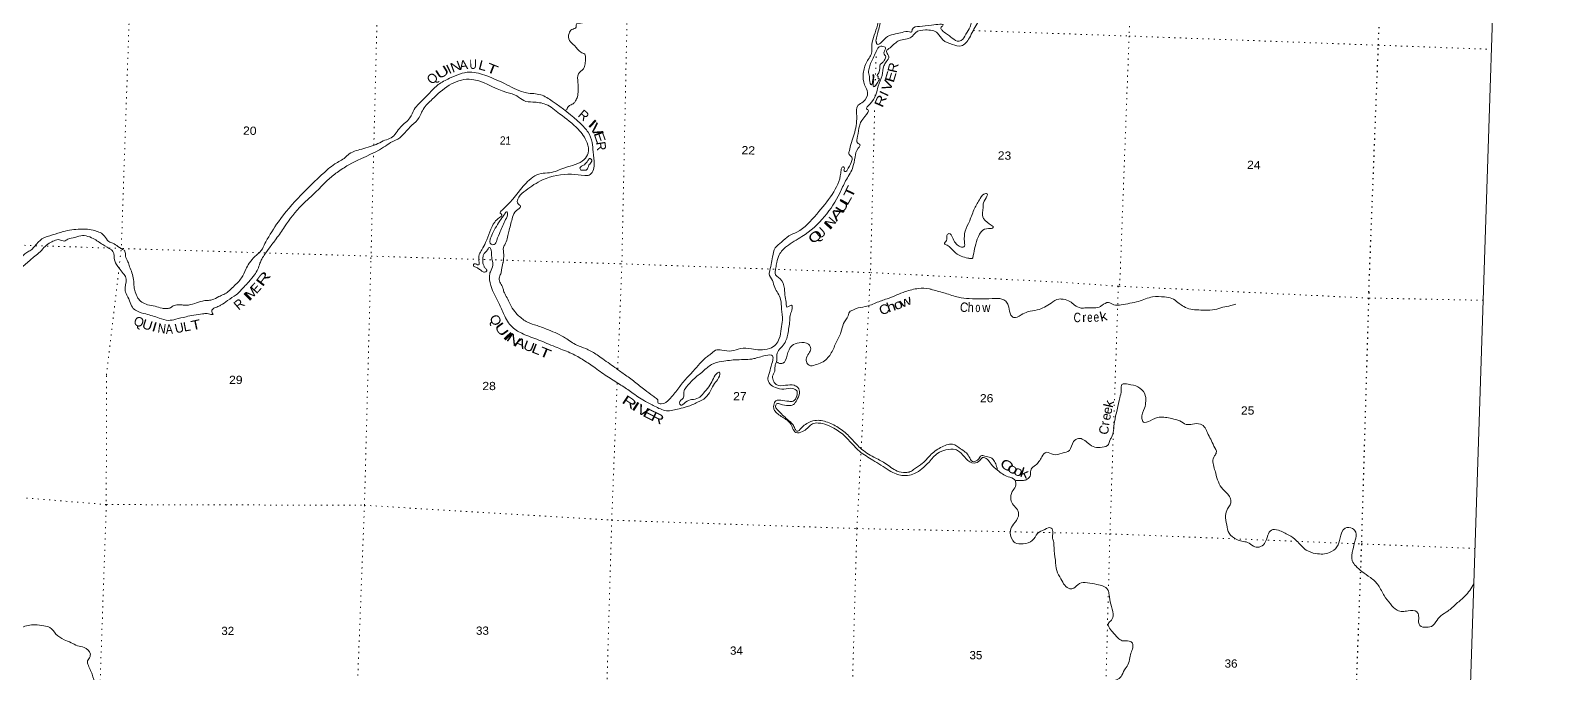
# Model space of a CAD drawing. Header units: feet. Extents: x -845745 to -745759, y -170898 to 15581.
# Drawn here: x -778136 to -745759, y -41507 to -27878 of the extents above; entities that cross this region are included whole.
import ezdxf
from ezdxf.enums import TextEntityAlignment as Align

# ---------------------------------------------------------------- set-up
doc = ezdxf.new("R2010")
doc.units = ezdxf.units.FT
doc.header["$LTSCALE"] = 80
doc.linetypes.add('DOTTED', pattern=[1.5, 0.3, -1.2])
for name, color, linetype, lineweight in [('39', 7, 'Continuous', 13), ('4', 7, 'Continuous', 13), ('6', 7, 'DOTTED', 25), ('7', 7, 'DOTTED', 13)]:
    doc.layers.add(name, color=color, linetype=linetype, lineweight=lineweight)
doc.layers.add('41', color=7, linetype='Continuous')

msp = doc.modelspace()

# ---------------------------------------------------------------- linework, layer by layer
at = {"layer": '39'}
msp.add_lwpolyline([(-773210.3, -32511.5), (-773266.84, -32584.52), (-773325.3, -32639.89)], dxfattribs=at)
for points in [[(-764265.87, -23213.97), (-764290.51, -23385.81), (-764271.44, -23498.62), (-764318, -23589.67), (-764378.6, -23680.35), (-764438.42, -23817.18), (-764509.56, -23851.43), (-764602.37, -23871.07), (-764663.53, -23907.58), (-764671.9, -23995.61), (-764697.82, -24215.56), (-764695.86, -24368.03), (-764716.83, -24477.8), (-764716.42, -24688.4), (-764741.04, -24784.03), (-764779.21, -24861.25), (-764790.64, -24989.32), (-764878.4, -25045.19), (-764917.62, -25086.29), (-764917.16, -25144.46), (-764943.57, -25232.02), (-764961.28, -25369.95), (-764920.64, -25501.38), (-764842.81, -25667.87), (-764802.79, -25747.13), (-764879.37, -25835.39), (-765009.42, -25972.39), (-765274.15, -26194.13), (-765291.49, -26318.03), (-765266.76, -26368.82), (-765342.46, -26499.21), (-765426.29, -26633.41), (-765486.05, -26768.24), (-765566.59, -26854.39), (-765564.31, -26994.84), (-765574.52, -27076.81), (-765595.71, -27194.59), (-765657.62, -27259.16), (-765699.54, -27326.26), (-765751.99, -27336.92), (-765791.66, -27319.84), (-765814.57, -27351.34), (-765859.32, -27374.24), (-765927.19, -27436.65), (-765984.96, -27421.1), (-766037.97, -27377.6), (-766076.15, -27304.4), (-766130.21, -27224.78), (-766178.33, -27223.52), (-766197.71, -27273.16), (-766246.58, -27299.96), (-766281.89, -27345.17), (-766282.07, -27427.4), (-766300.19, -27505.14), (-766323.79, -27562.69), (-766311.3, -27621.18), (-766326.83, -27676.93), (-766450.36, -27719.84), (-766539.33, -27745.6), (-766547, -27807.58), (-766634.6, -27857.44), (-766694.93, -27938.1), (-766686.96, -28090.74), (-766579.46, -28197.83), (-766442.79, -28339.78), (-766361.6, -28380.01), (-766342, -28472.78), (-766355.01, -28584.75), (-766389.92, -28690.14), (-766493.1, -28797.76), (-766506.03, -28981.94), (-766502.71, -29158.53), (-766516.04, -29282.53), (-766558.49, -29369.67), (-766593.9, -29418.89), (-766669.32, -29463.05), (-766724.73, -29509.74), (-766735.5, -29537.54), (-766774.15, -29577.95)], [(-753431.04, -23121.37), (-753529.44, -23275.24), (-753704.32, -23362.95), (-753867.88, -23326.59), (-753987.08, -23357.58), (-754074.11, -23461.61), (-754155.4, -23575.82), (-754178.28, -23681.52), (-754465, -23900.68), (-754701.08, -23950.69), (-754873.08, -23930.16), (-754902.09, -23889.29), (-754874.74, -23841.86), (-754947.91, -23801.85), (-755081.09, -23830.47), (-755242.45, -23862.36), (-755412.92, -24010.35), (-755558.9, -24142.93), (-755621.13, -24219.52), (-756024.89, -24463.71), (-756189.91, -24557.69), (-756463.41, -24656.86), (-756685.88, -24723.26), (-756873.3, -24754.48), (-756901.39, -24829.96), (-756971.97, -25145.01), (-756979.77, -25287.2), (-756921.16, -25497.32), (-756909.02, -25644.05), (-756843.06, -25804.21), (-756820.49, -25860.96), (-756799.54, -25827.41), (-756775.72, -25761.84), (-756760.78, -25728.14), (-756725.06, -25743.11), (-756738.02, -25853.08), (-756729.86, -25923.49), (-756727.29, -25977.71), (-756780.86, -26030.46), (-756784.23, -26156.73), (-756858.88, -26323.26), (-757014.37, -26662.17), (-757416.95, -27012.69), (-757590.2, -27114.47), (-757899.69, -27435.33), (-757949.79, -27508.23), (-757954.03, -27592.36), (-758032.22, -27740.74), (-758190.49, -28033.45), (-758365.55, -28203.37), (-758549.32, -28172.51), (-758753.43, -28076.94), (-758866.03, -27935.61), (-759118.96, -27864.84), (-759337.26, -27925.33), (-759423.97, -28017.34), (-759680.74, -28090.87), (-759875.37, -28242.23), (-759949.68, -28320.52), (-759934.93, -28369.04), (-759900.54, -28434.12), (-759955.55, -28540.99), (-760006.07, -28629.93), (-760043.54, -28831.52), (-760125.81, -29058.02), (-760306.64, -29444.4), (-760369.51, -29545.05), (-760347.78, -29557.65), (-760409.87, -29704.45), (-760527.59, -29905.96), (-760563.48, -30123.63), (-760561.36, -30270.1), (-760539.62, -30282.7), (-760513.88, -30295.41), (-760552.1, -30374.64), (-760619.22, -30559.41), (-760675.96, -30806.63), (-760819.45, -31071.64), (-760942.67, -31329.16), (-761264.83, -31824.18), (-761747.74, -32252.83), (-762074.29, -32460.93), (-762227.46, -32637.44), (-762280.06, -32804.54), (-762303.16, -32918.26), (-762318.58, -33013.88)], [(-762439.27, -33009.77), (-762369.04, -32679.88), (-762313.95, -32494.79), (-762184.22, -32369.81), (-762024.26, -32239.61), (-761855.55, -32157.76), (-761434.02, -31773.64), (-760923.39, -30906.48), (-760900.36, -30794.76), (-760877.61, -30769.28), (-760848.01, -30788.1), (-760851.89, -30858.2), (-760836.17, -30870.64), (-760762.07, -30800.37), (-760685.46, -30635.9), (-760685.65, -30567.71), (-760744.31, -30510.02), (-760744.55, -30443.83), (-760636.49, -30077.61), (-760584.3, -29699.9), (-760554, -29466.03), (-760447.71, -29392.59), (-760354.21, -29196.47), (-760416, -29030.4), (-760443.68, -28789), (-760368.9, -28542.25), (-760262.94, -28330.41), (-760260.89, -28178.03), (-760211.45, -27978.76), (-760143.58, -27765.92), (-760057.39, -27467.33), (-759889.92, -27130.73), (-759790.73, -26946.79), (-759674.77, -26811.43), (-759429.24, -26557.1), (-759338.03, -26447.16), (-759298.28, -26386.02), (-759281.25, -26424.57), (-759334.26, -26531.49), (-759471.85, -26650.25), (-759656.37, -26874.08), (-759812.19, -27074.6), (-759987.99, -27423.01), (-760072.32, -27651.45), (-760097.9, -27783.16), (-760133.6, -27918.61), (-760162.82, -28036.18), (-760161.95, -28154.54), (-760146.34, -28170.99), (-760081.49, -28146.61), (-759927.27, -28006.22), (-759757.26, -27950.49), (-759617.95, -27918.02), (-759461.14, -27906.06), (-759423.2, -27913.06), (-759403.56, -27853.41), (-759247.36, -27789.29), (-758991.82, -27761.85), (-758753.34, -27772.08), (-758796.78, -27821.09), (-758768.09, -27873.98), (-758589.16, -28011.02), (-758449.1, -28100.92), (-758362.51, -28089.13), (-758262.64, -27955.35), (-758174.33, -27803.22), (-758139.1, -27685.81), (-758133.81, -27637.81), (-758159.5, -27623.1), (-758183.08, -27604.44), (-758058.19, -27435.21), (-757879.79, -27215.23), (-757810.37, -27094.69), (-757795.17, -26900.54), (-757817.68, -26841.79), (-757767.48, -26764.88), (-757685.2, -26688.8), (-757602.59, -26751.13), (-757597.86, -26799.39), (-757638.2, -26882.57), (-757649.34, -26924.4), (-757519.53, -26871.63), (-757380.74, -26782.98), (-757311.69, -26676.48), (-757135.69, -26546.69), (-756964.02, -26278.4), (-756950.59, -25999.97), (-757033.67, -25729.05), (-757085.28, -25406.8), (-757115.93, -25201.42), (-757069.94, -24905.79), (-756968.84, -24725.91), (-756834.25, -24568.97), (-756847.41, -24460.32), (-756855.35, -24381.89), (-756841.59, -24241.86), (-756822.25, -24118.01)], [(-760287.6, -28578.46), (-760176.78, -28334.66), (-760073.17, -28211.01), (-760025.16, -28216.27), (-759979.47, -28233.5), (-759972.25, -28263.78), (-760000.13, -28331.24), (-760003.36, -28377.29), (-759972.35, -28418.21), (-759988.46, -28496.01), (-760030.11, -28553.09), (-760083.52, -28599.83), (-760116.34, -28777.47), (-760146.06, -28838.87), (-760128.34, -28851.37), (-760131.41, -28891.4), (-760103.5, -28898.15), (-760137.55, -28971.47), (-760185.8, -29050.44), (-760228.49, -29071.39), (-760235.23, -29023.07), (-760222.7, -28929.14), (-760220.83, -28858.99), (-760225.62, -28812.73), (-760229.63, -28812.63), (-760236.77, -28854.56), (-760242.8, -28930.62), (-760254.8, -29004.51), (-760271.64, -29034.16), (-760294.9, -29003.47), (-760313.01, -28854.58), (-760332.13, -28743.77), (-760302.97, -28628.2), (-760287.6, -28578.46)], [(-773210.3, -32511.5), (-773134.83, -32365.13), (-772870.74, -31940.8), (-772392.17, -31373.65), (-771809.55, -30817.23), (-771672.29, -30710.5), (-771447.9, -30571.94), (-771394.38, -30521.19), (-771098.08, -30394.54), (-770753.87, -30277.16), (-770605.54, -30206.82), (-770475.83, -30158.05), (-770273.05, -29926.67), (-770075.29, -29733.27), (-769982.22, -29553.18), (-769771.41, -29322.01), (-769472.64, -29026.95), (-769236.32, -28892.72), (-768803.47, -28761.6), (-768442.49, -28843.21), (-768016.06, -29028.82), (-767597.34, -29202.19), (-767297.45, -29242.1), (-767050.29, -29378.91), (-766448.99, -29853.88), (-766291.33, -30036.49), (-766202.81, -30253.4), (-766184.14, -30456.46), (-766159.15, -30723.86), (-766269.44, -30947.62), (-766361.88, -30953.23), (-766642.15, -30929.88), (-767255.24, -31048.27), (-767614.36, -31273.57), (-767760.55, -31414.17), (-767790.33, -31477.57), (-767791.82, -31533.69), (-767725.68, -31611.63), (-767812.29, -31699.62), (-767894.33, -31841.89), (-767965.8, -32114.8), (-767997.01, -32232.32), (-768028.6, -32363.87), (-768088.05, -32486.67), (-768079.92, -32633.29), (-768097.52, -32805.81), (-768099.51, -32818.38)], [(-768602.54, -32801.34), (-768601.53, -32631.73), (-768548.68, -32530.82), (-768466.38, -32378.53), (-768274.3, -31946.31), (-768171.33, -31846.7), (-768121.61, -31787.83), (-768158.85, -31754.77), (-768116.99, -31689.67), (-767608.19, -31117.29), (-767289.76, -30913), (-767110.78, -30897.61), (-766784.94, -30791.78), (-766370.91, -30614.04), (-766289.14, -30481.8), (-766313.35, -30260.55), (-766498.3, -29972.93), (-766894.82, -29643.7), (-767188.5, -29445.5), (-767464.06, -29396.2), (-767653.9, -29367.19), (-767803.66, -29265.01), (-768014.48, -29195.33), (-768817.5, -28911.66), (-769244.28, -29040.93), (-769599.25, -29336.53), (-769795.59, -29552.03), (-769915.91, -29775.53), (-770074.45, -29927.84), (-770289.1, -30152.89), (-770484.51, -30258.11), (-770633.55, -30354.5), (-771384.05, -30736.06), (-771618.89, -30890.39), (-771825.88, -31053.47), (-772056.83, -31288.13), (-772367.59, -31580.87), (-772741.13, -32046.47), (-772914.37, -32298.67), (-773059.95, -32491.43), (-773168.26, -32645.4)], [(-766367.89, -30726.44), (-766293.31, -30638.13), (-766247.97, -30593.18), (-766224.34, -30609.84), (-766213.48, -30654.25), (-766271.75, -30732.95), (-766320.64, -30835.97), (-766389.08, -30844.22), (-766454.92, -30830.47), (-766462.09, -30798.19), (-766433, -30760.84), (-766367.89, -30726.44)], [(-757681.24, -32041.95), (-757854.32, -31911.08), (-757896.88, -31851.81), (-757899.19, -31637.15), (-757890.46, -31535.09), (-757816.44, -31392.61), (-757811.26, -31348.62), (-757843.12, -31339.77), (-757960.29, -31445.02), (-758080.28, -31656.49), (-758183.51, -31916.54), (-758277.59, -32134.71), (-758293.7, -32362.93), (-758306.66, -32472.9), (-758376.78, -32469.07), (-758534.86, -32302.49), (-758628.11, -32187.75), (-758667.44, -32232.85), (-758676.17, -32334.91), (-758720.14, -32403.96), (-758662.85, -32437.55), (-758519.8, -32565.62), (-758362.01, -32668.01), (-758222.68, -32709.75), (-758148.66, -32717.7), (-758116.26, -32706.51), (-758114.14, -32702.55)], [(-768309.22, -32158.5), (-768120.56, -31854.55), (-768060.17, -31771.89), (-768016.84, -31726.89), (-768005.5, -31753.26), (-768041.26, -31890.72), (-768156.42, -32146.44), (-768229.44, -32327.05), (-768286.08, -32419.84), (-768350.13, -32414.16), (-768374.92, -32365.38), (-768362.87, -32289.48), (-768309.22, -32158.5)], [(-758114.14, -32702.55), (-758081.06, -32514.89), (-758021.38, -32307.86), (-757901.92, -32116.42), (-757740.45, -32080.52), (-757697.7, -32073.73), (-757681.24, -32041.95)], [(-778062.64, -32477.09), (-777892.28, -32303.28), (-777669.28, -32216.84), (-777440.69, -32146.58), (-777078.14, -32093.86), (-776768.01, -32126.01), (-776564.43, -32241.63), (-776473.19, -32356.32), (-776383.92, -32394.75), (-776277.42, -32463.71), (-776144.83, -32543.52)], [(-776413.24, -32534.36), (-776601.37, -32423.18), (-776804.57, -32293.53), (-777106.15, -32241.54), (-777195.28, -32273.32), (-777342.65, -32307.58), (-777419.96, -32347.68), (-777521.52, -32318.96), (-777630.43, -32340.19), (-777738.24, -32395.54), (-777851.94, -32484.42)], [(-778413.63, -32967.94), (-778360.89, -32934.36), (-778159.61, -32766.45), (-778073.54, -32692), (-777956.47, -32600.89), (-777851.94, -32484.42)], [(-778407.67, -32750.62), (-778366, -32726.32), (-778211.97, -32587.48), (-778127.23, -32541.14), (-778062.64, -32477.09)], [(-776413.24, -32534.36), (-776385.63, -32567.44), (-776346.59, -32768.3), (-776253.18, -32921.68), (-776164.08, -33038.63), (-776107.8, -33125.84), (-776109.49, -33246.55), (-776126.29, -33346.42), (-776105.4, -33458.13), (-776030.26, -33614.68), (-775970.43, -33754.4), (-775879.43, -33831.17), (-775687.12, -33894.6), (-775401.44, -33984.58), (-775206.37, -34032.04), (-775050.16, -34007.2), (-774832.25, -33955.07), (-774663.51, -33920.76), (-774479.08, -33895.24), (-774384, -33885.63), (-774324.39, -33902.54), (-774258, -33903.66), (-774276.67, -33872.58), (-774280.13, -33818.06), (-774180.18, -33748.29), (-774095.91, -33712), (-773950.15, -33610.17), (-773763.07, -33486.13), (-773598.2, -33320.77), (-773498.46, -33212.74), (-773378.54, -33061.37), (-773306.64, -32945.98), (-773260.28, -32817.31), (-773223.63, -32729.39), (-773204.55, -32698.86), (-773168.26, -32645.4)], [(-776144.83, -32543.52), (-776129.2, -32563.97), (-776119.49, -32665.16), (-776067.54, -32785.49), (-776032.4, -32893.85), (-775979.93, -33019.13), (-775946.6, -33165.66), (-775935.64, -33317.16), (-775910.64, -33427.06), (-775854.35, -33556.54), (-775771.86, -33642.98), (-775649.68, -33699.07), (-775490.11, -33730.76), (-775341.05, -33772.02), (-775246.82, -33780.49), (-775177.85, -33769.66), (-775128.11, -33739.79), (-775025.57, -33700.34), (-774916.99, -33703.45), (-774822.67, -33709.92), (-774647.62, -33669.86), (-774484.24, -33621.2), (-774382.93, -33607.86), (-774281.73, -33596.53), (-774133.47, -33527.03), (-774030.55, -33479.54), (-773937.1, -33419.53), (-773825.5, -33316.08), (-773730.63, -33225.94), (-773653.65, -33130.93), (-773558.33, -32946.18), (-773491.98, -32820.47), (-773432.11, -32746.79), (-773387.17, -32690.53), (-773362.46, -32669.29), (-773325.3, -32639.89)], [(-768527.51, -32803.68), (-768523.57, -32717.99), (-768513.42, -32638.03), (-768426.38, -32534), (-768384.95, -32484.94), (-768363.48, -32507.57), (-768341.31, -32654.55), (-768314.45, -32810.54)], [(-768527.51, -32803.68), (-768524.84, -32820.54), (-768512.77, -32850.82), (-768485.49, -32912.51), (-768464.24, -32931.63), (-768444.42, -32980.88), (-768488.13, -33011.03), (-768545.25, -32984.17), (-768609.55, -32938.86), (-768676.24, -32901.49), (-768726.95, -32866.89), (-768711.28, -32833.4), (-768639.52, -32848.87), (-768605.18, -32846.46), (-768602.01, -32815.74), (-768602.54, -32801.34)], [(-761434.64, -36207.95), (-761544.93, -36241), (-761631.29, -36321.48), (-761737.26, -36390.97), (-761875.2, -36412.64), (-761915.68, -36374.49), (-761968.81, -36263.27), (-762138.28, -36100.26), (-762318.74, -35956.86), (-762346.12, -35897.18), (-762345.09, -35832.81), (-762298.24, -35736.37), (-762193.02, -35725.23), (-762029.04, -35749.08), (-761932.14, -35743.59), (-761858.61, -35636.33), (-761851.75, -35533.98), (-761945.61, -35475.19), (-762129.47, -35488.66), (-762311.15, -35455.93), (-762426.35, -35380.03), (-762469.82, -35277.32), (-762451.19, -35181.57), (-762400.54, -35004.78), (-762368.44, -34879.47), (-762370.09, -34786.78), (-762516.56, -34775.84), (-762769.47, -34844.43), (-763124.95, -34867.92), (-763446.75, -34903.07), (-763667.43, -34971.17), (-763851.34, -35113.48), (-764054.77, -35285.07), (-764197.16, -35443.43), (-764249.27, -35523.51), (-764270.75, -35679.53), (-764348.11, -35782.58), (-764322.26, -35832.11), (-764220.69, -35770.47), (-764091.18, -35714.17), (-763942.53, -35678.91), (-763839.05, -35577.09), (-763727.93, -35441.41), (-763644.65, -35298.38), (-763555.54, -35159.65), (-763501.78, -35129.97), (-763517.72, -35254.04), (-763603.78, -35370.77), (-763689.64, -35525.76), (-763795.21, -35671.77), (-763962.88, -35768.54), (-764186.8, -35862.66), (-764356.01, -35907.02), (-764625.77, -35948.65), (-764876.92, -35852.24), (-765094.97, -35737.26), (-765362.5, -35561.57), (-765592.62, -35403.75), (-765856.7, -35240.29), (-766141.27, -35041.65), (-766385.07, -34875.13), (-766636.23, -34736.44), (-766948.32, -34608.98), (-767295.91, -34465.74), (-767632.02, -34335.13), (-767877.15, -34196.73), (-768060.52, -33944.48), (-768169.65, -33697.74), (-768338.61, -33353.57), (-768384.44, -33104.73), (-768366.41, -32999.43), (-768312.34, -32857.13), (-768314.45, -32810.54)], [(-768099.51, -32818.38), (-768126.4, -32955.79), (-768146.33, -33043.07), (-768177.19, -33133.69), (-768150.18, -33243.68), (-768100.6, -33344.67), (-768078.19, -33424.24), (-768028.41, -33521.21), (-767969.92, -33646.77), (-767874.97, -33810.3), (-767765.98, -33932.21), (-767577.19, -34069.96), (-767375.22, -34141.9), (-767127.9, -34234.1), (-766771.6, -34405.93), (-766529.14, -34558.3), (-766341.33, -34631.58), (-766127.29, -34746.37), (-766014.2, -34824.18), (-765719.97, -35031.33), (-765521.42, -35175.59), (-765301.34, -35332.94), (-765088.15, -35508.08), (-764912.86, -35633.12), (-764838.99, -35688.95), (-764810.28, -35720.5), (-764808.64, -35770.91), (-764735.73, -35804.55), (-764561.94, -35706.05), (-764384.65, -35490.95), (-764217.78, -35283.41), (-764056.64, -35111.84), (-763913.86, -34945.45), (-763753.77, -34795.97), (-763687.11, -34748.79), (-763584.58, -34667.06), (-763451.51, -34663.27), (-763240.86, -34679.25), (-763051.17, -34627.81), (-762820.14, -34638.71), (-762637.8, -34657.38), (-762433.09, -34628.79), (-762302.15, -34542.36), (-762227.86, -34419.04), (-762187.75, -34209.54), (-762162.93, -34025.5), (-762180.13, -33793.17), (-762200.47, -33584.85), (-762256.76, -33455.36), (-762325.58, -33335.35), (-762375.39, -33187.01), (-762441.1, -33043.72), (-762439.27, -33009.77)], [(-757595.98, -37209.87), (-757610.49, -37131.29), (-757657.97, -37028.39), (-757712.9, -36955.34), (-757832.11, -36921.53), (-757927.69, -36898.9), (-758016.91, -36997.36), (-758127.01, -37026.39), (-758198.41, -36918.33), (-758376.01, -36756.95), (-758546.7, -36662.33), (-758801.62, -36730.82), (-759024.95, -36897.45), (-759185.9, -37065), (-759358.63, -37183.68), (-759445.95, -37241.97), (-759547.54, -37261.33), (-759721.28, -37230.99), (-759986.99, -37059.41), (-760218.82, -36937.74), (-760507.49, -36740.92), (-760722.33, -36515.36), (-760946.81, -36323.58), (-761204.48, -36194.66), (-761472.54, -36157.85), (-761640.6, -36220.38), (-761755.75, -36313.59), (-761855.7, -36383.36), (-761895.51, -36331.16), (-761941.74, -36244.42), (-762053.41, -36136.48), (-762157.62, -36040.96), (-762265.18, -35931.2), (-762306.72, -35872.87), (-762285.31, -35803.42), (-762205.05, -35809.22), (-762035.33, -35839.38), (-761927.62, -35818.29), (-761858.77, -35724.9), (-761799.31, -35574.71), (-761832.07, -35458.41), (-761914.35, -35410.23), (-762093.53, -35409.83), (-762292.13, -35394.42), (-762347.45, -35329.4), (-762370.34, -35217.59), (-762324.94, -35109.01), (-762312.45, -34972.7), (-762285.49, -34913.58), (-762282.38, -34762.73), (-762222.43, -34644.77), (-762122.21, -34526.7), (-762042.6, -34290.88), (-762004.62, -33998.75), (-761999.18, -33926.53), (-761959.52, -33811.63), (-761968.74, -33708.53), (-762065.25, -33748.26), (-762078.85, -33695.28), (-762103.2, -33529.05), (-762121.14, -33355.06), (-762210.43, -33150.67), (-762318.77, -33027.64), (-762318.58, -33013.88)], [(-752526.56, -33685.04), (-752636.85, -33718.09), (-752807.69, -33754.32), (-752979.1, -33802.6), (-753178.94, -33813.3), (-753361.95, -33808.69), (-753527.93, -33784.75), (-753665.8, -33719.86), (-753759.29, -33653.04), (-753888.08, -33566.43), (-754041.63, -33535.03), (-754299.25, -33532.94), (-754595.68, -33627.66), (-754778.86, -33669.35), (-754963.49, -33698.88), (-755120.66, -33701.53), (-755237.1, -33651.75), (-755372.92, -33713.79), (-755432.99, -33749.2), (-755576.57, -33762.56), (-755713.66, -33766.16), (-755818.5, -33769.26), (-755954.46, -33706.47), (-756053.5, -33629.33), (-756194.33, -33584.43), (-756286.65, -33578.06), (-756455.75, -33662.69), (-756594.73, -33748.73), (-756746.62, -33810.02), (-756951.9, -33850.66), (-757089.92, -33916.62), (-757251.48, -33969.39), (-757307.56, -33920.44), (-757351.9, -33751.25), (-757384.07, -33665.18), (-757457.28, -33595.29), (-757635.12, -33566.77), (-757917.42, -33575.59), (-758197.05, -33570.45), (-758423.21, -33541.65), (-758701.04, -33456.07), (-758971.31, -33380.9), (-759038.86, -33361.61), (-759272.09, -33354.63), (-759553.03, -33419.89), (-759910.2, -33564.09), (-760145.6, -33645.59), (-760403.77, -33740.1), (-760594.98, -33781.41), (-760648.64, -33809.07), (-760720.38, -33835.89), (-760765.22, -33932.42), (-760863.8, -34100.9), (-760919.03, -34289.55), (-761024.38, -34516.09), (-761140.06, -34748.19), (-761215.13, -34845.31), (-761465.06, -34978.47), (-761594.2, -34984.45), (-761652.96, -34907.19), (-761654.6, -34856.78), (-761602.41, -34732.41), (-761561.69, -34637.7), (-761607.35, -34538.91), (-761807.29, -34509.35), (-761956.99, -34566.7), (-762061.3, -34771.15), (-762155.95, -34941.84), (-762222.53, -34944.73), (-762275.63, -34918.07), (-762285.68, -34914.18)], [(-747474.43, -39627.51), (-747661.58, -39887.79), (-747840.04, -40042.44), (-748026.92, -40204.74), (-748174.59, -40304.47), (-748279.11, -40428.39), (-748347.49, -40511.73), (-748477.96, -40545.83), (-748619.27, -40510.98), (-748646.08, -40439.25), (-748645.64, -40302.38), (-748684.03, -40220.04), (-748870.1, -40195.15), (-748991.78, -40213.57), (-749103.14, -40184.15), (-749243.81, -40050.68), (-749378.46, -39875.22), (-749501.07, -39658.05), (-749670.35, -39491.02), (-749849.57, -39363.78), (-749982.87, -39244.75), (-750056.18, -39134.59), (-750045.25, -38903.59), (-749993.37, -38700.69), (-749981.08, -38526.12), (-750048.07, -38452.5), (-750208.78, -38444.91), (-750313.09, -38649.36), (-750380.57, -38841.46), (-750541.34, -38962.72), (-750828.13, -38981.39), (-751036.03, -38907.16), (-751238.04, -38708.39), (-751405.59, -38589.75), (-751626.31, -38488.74), (-751775.17, -38485.75), (-751846.69, -38593.1), (-751921.44, -38768.74), (-752035.74, -38843.88), (-752155.71, -38826.14), (-752280.67, -38743.74), (-752402.45, -38721.89), (-752509.32, -38682.62), (-752672.28, -38552.12), (-752722.17, -38372.61), (-752748.93, -38172.04), (-752706.11, -38033.13), (-752649.79, -37949.22), (-752637.1, -37851.18), (-752676.45, -37746.65), (-752809.08, -37613.55), (-752900.58, -37462.27), (-752956.31, -37278.45), (-752987.44, -37170.29), (-753017.14, -37031.99), (-752983.02, -36906.77), (-752943.82, -36844.19), (-752995.43, -36700.83), (-753061, -36554.8), (-753133.17, -36420.54), (-753178.55, -36315.72), (-753281.41, -36234.37), (-753448.54, -36234.53), (-753581.7, -36240.33), (-753719.19, -36167.4), (-753891.98, -36116.97), (-754156.3, -36086.38), (-754349.14, -36161.83), (-754489.37, -36189.44), (-754524.22, -36117.34), (-754469.28, -35892.44), (-754442.16, -35744.74), (-754465.07, -35590.65), (-754611.1, -35442.84), (-754815.93, -35388.88), (-754949, -35392.67), (-754962.83, -35514.82), (-754994.54, -35674.38), (-755052.82, -35927.31), (-755107.17, -36182.43), (-755130.26, -36372.6), (-755171.26, -36515.61), (-755208.55, -36580.29), (-755234.73, -36665.62), (-755366.44, -36725.84), (-755527.35, -36722.27), (-755660.63, -36645.52), (-755872.94, -36536.85), (-755974.8, -36604.52), (-756066.2, -36791.46), (-756219.91, -36848.63)], [(-755057.12, -43677.93), (-755061.28, -43510.63), (-755031.01, -43338.93), (-755021.46, -43307.17), (-755003.5, -43225.47), (-754998.66, -43080.75), (-755002.03, -43024.22), (-755088.05, -42969.83), (-755237.94, -42988.93), (-755341, -42911.59), (-755331.01, -42742.95), (-755268.21, -42564.73), (-755357.67, -42200.15), (-755385.62, -42152.52), (-755426.21, -42074.11), (-755449.77, -41976.36), (-755469.8, -41846.57), (-755356.39, -41704.96), (-755270.68, -41680.82), (-755062.43, -41662.46), (-754968.6, -41594.41), (-754897.47, -41452.82), (-754824.04, -41347.57), (-754780.46, -41192.6), (-754748.45, -41069.29), (-754714.44, -40946.08), (-754725.65, -40885.15), (-754795.97, -40839.56), (-754944.64, -40832.54), (-755034.39, -40771.94), (-755147.21, -40645.82), (-755228.56, -40535.28), (-755239.58, -40470.34), (-755171.59, -40395.03), (-755135.47, -40269.91), (-755185.66, -40054.14), (-755220.64, -39857.21), (-755249.76, -39749.13), (-755480.05, -39637.61), (-755681.82, -39603.93), (-755853.72, -39619.97), (-755973.08, -39717.01), (-756054.1, -39727.28), (-756245.68, -39520.95), (-756331.93, -39343.74), (-756363.76, -39122.8), (-756391.11, -38849.73), (-756404.93, -38716.2), (-756425.52, -38640.74), (-756416.94, -38544.52), (-756450.26, -38440.27), (-756590.59, -38469.88), (-756739.7, -38557.47), (-756853.49, -38707.11), (-757047.96, -38774.44), (-757220.16, -38754.23), (-757277.48, -38689.12), (-757318.49, -38491.9), (-757249.75, -38358.25), (-757149.06, -38187.85), (-757170.92, -38053.95), (-757254.75, -37953.36), (-757307.59, -37836.11), (-757279.33, -37664.31), (-757211.92, -37558.78), (-757225.45, -37419.23), (-757369.16, -37350.04), (-757592.19, -37212.68), (-757729.03, -37083.42), (-757812.67, -36978.81), (-757911.79, -36945.95), (-757970.99, -37005.57), (-758088.35, -37060.42), (-758261.24, -36969.72), (-758401.15, -36820.19), (-758489.56, -36773.74), (-758687.29, -36782.52), (-758861.66, -36850.8), (-759047.77, -37039.31), (-759199.54, -37183.13), (-759353.34, -37284.59), (-759502.08, -37321.86), (-759626.92, -37322.01), (-759742.3, -37292.41), (-759893.76, -37216.81), (-760241.76, -36997.05), (-760519.05, -36814.86), (-760851.3, -36475.05), (-761100.93, -36304.23), (-761312.47, -36221.77), (-761434.64, -36207.95)], [(-756219.91, -36848.63), (-756402.62, -36880.27), (-756553.4, -36832.89), (-756650.47, -36926.96), (-756711.76, -37030.77), (-756785.88, -37107.8), (-756880.37, -37189.91), (-756892, -37308.14), (-756963.05, -37405.44), (-757038.71, -37430.06), (-757171.49, -37427.82), (-757217.08, -37427.27)], [(-777599.44, -40693.53), (-777723.66, -40552.78), (-777850.9, -40518.59), (-778037.07, -40495.71), (-778185.08, -40508.37), (-778451.82, -40602.34), (-778635.21, -40650.84), (-778679.19, -40636.91)], [(-772727.76, -48797.06), (-772748.92, -48733.65), (-772777.06, -48690.04), (-772837.53, -48648.94), (-772889.02, -48588.13), (-772889.04, -48503.57), (-772961.68, -48421.63), (-773017.47, -48366.65), (-773001.04, -48274.82), (-772962.42, -48182.02), (-772971.15, -48111.15), (-773001.3, -48067.45), (-773064.65, -48002.05), (-773087.72, -47936.54), (-773045.27, -47847.95), (-773002.83, -47759.36), (-773106.18, -47645.77), (-773189.71, -47581.43), (-773212.2, -47546.14), (-773175.39, -47491.51), (-773079.46, -47421.55), (-773029.55, -47345.39), (-772951.99, -47280.6), (-772968.2, -47112.74), (-773008.22, -47022.27), (-773093.38, -46949.8), (-773198.53, -46916.66), (-773277.57, -46842.46), (-773335.38, -46745.11), (-773444.58, -46584.94), (-773571.2, -46409.86), (-773638.01, -46289.94), (-773665.71, -46109.46), (-773658.11, -45948.76), (-773661.96, -45860), (-773716.64, -45696.36), (-773840.38, -45545.57), (-773932.05, -45440.59), (-774010.14, -45346.31), (-774025.46, -45329.48), (-774072.54, -45260.82), (-774096.96, -45181.16), (-774087.92, -45032.61), (-774076.67, -44922.41), (-774079.65, -44857.85), (-774122.91, -44793.4), (-774189.12, -44745.98), (-774229.71, -44667.56), (-774245.9, -44584.26), (-774332.98, -44509.69), (-774388.77, -44454.71), (-774452.61, -44357.08), (-774489.85, -44250.63), (-774534.85, -44137.78), (-774601.66, -44017.87), (-774667.6, -43922.15), (-774743.4, -43821.94), (-774854.88, -43709.98), (-775037.53, -43612.78), (-775190.14, -43519.01), (-775325.25, -43438.14), (-775418.91, -43417.62), (-775571.78, -43414.43), (-775656.47, -43331.92), (-775689.11, -43255.89), (-775696.98, -43166.94), (-775652.62, -43080.45), (-775623.95, -42985.17), (-775675.55, -42884.09), (-775770.4, -42718.55), (-775870.49, -42621.22), (-776000.53, -42518.45), (-776032.78, -42476.67), (-776089.64, -42359.23), (-776100.03, -42195.67), (-776137.46, -42093.25), (-776241.77, -41999.74), (-776484.01, -41927.91), (-776603.13, -41849.82), (-776735.47, -41752.98), (-776826.31, -41545.36), (-776869.68, -41440.64), (-776916.78, -41329.7), (-776921.59, -41261.03), (-776895.39, -41217.97), (-776864.33, -41114.75), (-776996.68, -40975.64), (-777139.9, -40938.68), (-777271.74, -40874.07), (-777423.77, -40810.53), (-777599.44, -40693.53)]]:
    msp.add_spline(points, degree=3, dxfattribs=at)
at = {"layer": '4'}
msp.add_lwpolyline([(-838938.61, 15580.59), (-807880.31, 14447.97), (-776820.49, 13358.06), (-745759.19, 12310.89), (-751809.61, -170897.82), (-783122.91, -169842.15), (-814434.73, -168743.41)], dxfattribs=at)
at = {"layer": '6'}
for points in [[(-749704.46, -33435.35), (-749501.07, -28189.78), (-749302.64, -22845.92), (-749240.79, -21130.07)], [(-749704.46, -33435.35), (-749709.78, -33558.27), (-749862.09, -38777.35), (-750058.08, -44111.13), (-750282.97, -47885.34), (-750340.45, -49185.16), (-750356.71, -49486.38), (-750553.8, -54375.19), (-750608.81, -54686.66), (-750685.26, -57408.92), (-750811.95, -59788.58), (-750824.78, -60059.76), (-751023.72, -65157.86), (-751030.44, -65385.04), (-751220.93, -70262.08), (-751233.59, -70486.97), (-751436.84, -75846.58)]]:
    msp.add_lwpolyline(points, dxfattribs=at)
at = {"layer": '7'}
for p, q in [((-760165.22, -28136.06), (-760162.67, -28037.48)), ((-760188.98, -29054.66), (-760170.03, -28321.92)), ((-760194.49, -29267.71), (-760192.94, -29207.69)), ((-760293.13, -33082.05), (-760200.83, -29512.86)), ((-770903.29, -32723.04), (-770845.79, -30467.29)), ((-765660.73, -35061.59), (-765574.69, -32903.97)), ((-756304.59, -33217.27), (-760301.83, -33017.12)), ((-760489.31, -36749.15), (-760293.13, -33082.05))]:
    msp.add_line(p, q, dxfattribs=at)
for points in [[(-774733.61, 13286.37), (-774854.92, 9968.55), (-775061.43, 4622.9), (-775231.58, -713.68), (-775382.03, -6111.05), (-775530.72, -11347.78), (-775683.81, -16646.69), (-775851.69, -21973.3), (-776026.42, -27255.6), (-776206.67, -32507.31)], [(-770841.78, -30309.69), (-770768.66, -27440.8), (-770553.3, -22139.5), (-770341.15, -16808.03), (-770224.35, -11516.2), (-770052.89, -6205.73), (-769880.84, -873.22), (-769727.48, 4435.71), (-769520.92, 9783.37), (-769402.75, 13104.1)], [(-764427.71, 2623.16), (-764572.58, -1045.7), (-764754.5, -6371.94), (-764907.91, -11682.87), (-765081.7, -17005.31), (-765266.93, -22305.39), (-765462.24, -27607.21), (-765574.69, -32903.97)], [(-754655.39, -23945.93), (-754796.72, -27995.57), (-754994.26, -33259.47)], [(-758106.73, -27879.55), (-754796.72, -27995.57), (-749501.07, -28189.78), (-747099.61, -28277.45)], [(-760301.83, -33017.12), (-765599.05, -32830.21), (-776201.94, -32505), (-778380.79, -32433.97)], [(-776210.7, -32541.6), (-776524.25, -35203.94), (-776524.94, -37941.86), (-776707.76, -43167.55)], [(-771252.96, -43372.63), (-771041.02, -37957.06), (-770903.29, -32723.04)], [(-747275.52, -33603.94), (-749709.78, -33558.27), (-755025.41, -33305.4), (-756304.59, -33217.27)], [(-754994.26, -33259.47), (-755025.41, -33305.4), (-755203.72, -38563.52), (-755349.96, -43951.99)], [(-765944.53, -43564.76), (-765788.8, -38273.37), (-765672.73, -35362.54)], [(-760730.33, -43748.42), (-760580.34, -38450.71), (-760493.9, -36834.96)], [(-778579.51, -37773.35), (-776524.94, -37941.86), (-771041.02, -37957.06), (-765788.8, -38273.37), (-760580.34, -38450.71), (-755203.72, -38563.52), (-749862.09, -38777.35), (-747449.54, -38873.56)]]:
    msp.add_lwpolyline(points, dxfattribs=at)

# ---------------------------------------------------------------- texts
at = {"layer": '41'}
for s, rotation, p in [('Q', 43.466, (-769529.92, -28966.23)), ('A', 8.294, (-768922.21, -28706.77)), ('R', 319.871, (-766447.86, -29755.25)), ('R', 278.275, (-766110.85, -30346.18)), ('U', 42.002, (-761288.2, -32245.32)), ('N', 49.509, (-761066.19, -32015.39)), ('V', 47.355, (-773369.95, -33514.03)), ('E', 47.716, (-773275.18, -33412.66)), ('R', 40.585, (-773638.89, -33763.4)), ('Q', 340.142, (-775866.01, -34154.9)), ('r', 1.759, (-755746.69, -34067.31)), ('U', 13.282, (-774952.38, -34288.29)), ('L', 10.837, (-774797.01, -34258.06)), ('e', 77.676, (-755163.1, -35963.57)), ('r', 82.551, (-755214.04, -36228.4)), ('e', 78.271, (-755191, -36094.27)), ('C', 77.067, (-755234.4, -36379.29))]:
    msp.add_text(s, height=200, rotation=rotation, dxfattribs=at).set_placement(p, align=Align.CENTER)
for s, rotation, width, p in [('U', 32.328, 1.45, (-769336.21, -28846.23)), ('I', 25.643, 1.1, (-769206.27, -28787.82)), ('N', 20.483, 1.15, (-769068.07, -28737.17)), ('U', 0.441, 0.8, (-768732.48, -28693.53)), ('L', 344.912, 1.15, (-768553.32, -28718.47)), ('T', 338.534, 1.45, (-768361.49, -28787.78)), ('E', 73.737, 1.3, (-759768.22, -28887.16)), ('R', 76.762, 1.1, (-759714.47, -28687.1)), ('V', 69.409, 1.2, (-759835.68, -29079.19)), ('R', 66.267, 1.3, (-759986.57, -29413.3)), ('I', 64.926, 1.1, (-759913.42, -29257.4)), ('I', 316.599, 1.8, (-766263.92, -29927.47)), ('V', 303.412, 1.55, (-766195.75, -30042.47)), ('E', 289.343, 1.35, (-766137.43, -30173.51)), ('T', 64.414, 1.55, (-760639.03, -31349.2)), ('A', 53.618, 1.65, (-760924.38, -31828.55)), ('U', 58.64, 1.4, (-760812.41, -31660.82)), ('L', 60.854, 1.5, (-760731.56, -31513)), ('I', 45.955, 1.8, (-761122.16, -32086.86)), ('Q', 37.348, 1.4, (-761405.86, -32333.59)), ('R', 52.857, 1.65, (-773111.63, -33205.85)), ('I', 43.826, 2.3, (-773449.57, -33596.1)), ('h', 19.103, 1.25, (-759820.91, -33836.46)), ('o', 21.746, 1.25, (-759669.88, -33784.24)), ('w', 22.224, 1.3, (-759509.28, -33719.72)), ('C', 351.734, 0.9, (-758317.2, -33849.88)), ('h', 358.337, 0.85, (-758163.4, -33855.94)), ('Q', 293.806, 1.1, (-768344.84, -34064.58)), ('C', 19.091, 1.1, (-759967.69, -33889.99)), ('o', 359.557, 0.7, (-758010.69, -33855.08)), ('w', 1.568, 0.9, (-757827.78, -33855.94)), ('C', 357.504, 0.8, (-755903.09, -34068.92)), ('e', 1.506, 0.75, (-755627.48, -34064)), ('e', 3.291, 0.8, (-755487.48, -34060.04)), ('k', 13.004, 1.15, (-755320.28, -34040.99)), ('U', 342.444, 1.1, (-775681.37, -34222.97)), ('I', 343.59, 1.3, (-775527.58, -34264.59)), ('N', 352.139, 0.9, (-775358.35, -34302.3)), ('A', 3.434, 0.85, (-775182.86, -34317.87)), ('T', 12.345, 1.25, (-774601.85, -34222.99)), ('U', 305.223, 1.5, (-768207.59, -34280.16)), ('I', 313.944, 2.3, (-768064.72, -34438.15)), ('N', 325.49, 1.5, (-767925.08, -34526.43)), ('A', 336.966, 1.3, (-767772.24, -34601.5)), ('U', 338.943, 1.15, (-767583.07, -34675.45)), ('L', 338.585, 1.3, (-767418.8, -34737.89)), ('T', 337.603, 1.5, (-767238.66, -34813.8)), ('R', 326.311, 1.55, (-765465.77, -35853.27)), ('I', 327.102, 1.85, (-765330.85, -35941.97)), ('V', 330.676, 1.4, (-765168.82, -36035.36)), ('E', 333.706, 1.55, (-765025.99, -36113.22)), ('k', 77.013, 1.15, (-755131.56, -35823.71)), ('R', 334.362, 1.35, (-764853.69, -36196.15)), ('C', 326.805, 1.4, (-757448.43, -37187.86)), ('o', 329.948, 1.45, (-757315.02, -37265.83)), ('o', 337.268, 1.25, (-757185.53, -37324.54)), ('k', 343.087, 1.3, (-757048.66, -37366.85))]:
    msp.add_text(s, height=200, rotation=rotation, dxfattribs=dict(at, width=width)).set_placement(p, align=Align.CENTER)
at = {"layer": '7'}
for s, width, p in [('20', 1.1, (-773622.43, -30088.6)), ('21', 0.9, (-768165.25, -30297.68)), ('22', 1.1, (-763032.43, -30504.25)), ('23', 1.1, (-757589.14, -30616.02)), ('24', 1.1, (-752292.08, -30815.19))]:
    msp.add_text(s, height=175, rotation=358.507, dxfattribs=dict(at, width=width)).set_placement(p)
for s, width, p in [('29', 1.1, (-773917.1, -35382.31)), ('28', 1.1, (-768536.58, -35512.29)), ('27', 1.1, (-763208.05, -35728.89)), ('26', 1.1, (-757966.17, -35772.22)), ('25', 1.1, (-752421.03, -36032.12)), ('32', 1.05, (-774081.72, -40710.85)), ('33', 1.05, (-768671.35, -40706.08)), ('34', 1.05, (-763275.34, -41129.74)), ('35', 1.05, (-758187.56, -41225.94)), ('36', 1.05, (-752767.6, -41403.99))]:
    msp.add_text(s, height=175, dxfattribs=dict(at, width=width)).set_placement(p)

doc.saveas('drawing.dxf')
